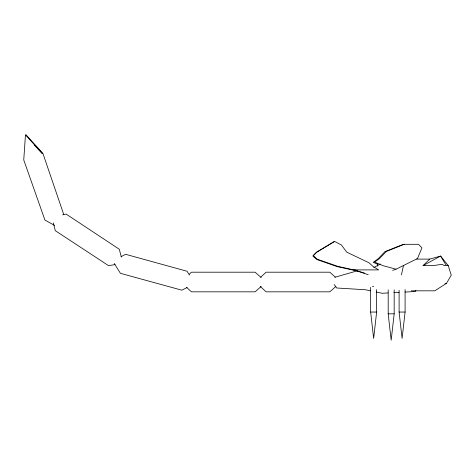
<?xml version="1.0" encoding="UTF-8"?>
<svg xmlns="http://www.w3.org/2000/svg" width="475" height="475" viewBox="0 0 475 475"><rect width="100%" height="100%" fill="white"/><g stroke="black" fill="none" stroke-linecap="round" stroke-linejoin="round"><path stroke-width="0.71" d="M377.441 266.024L377.506 263.839L377.821 265.911M376.639 289.554L376.639 312.051L373.647 338.432L370.654 312.051L370.654 287.375M394.173 289.881L394.173 313.832L391.18 340.213L388.188 313.832L388.188 289.881M405.092 289.554L405.092 312.051L402.093 338.432L399.101 312.051L399.101 290.278M401.446 274.853L403.441 265.632M62.872 214.949L63.442 213.59L42.892 153.372L25.982 134.787M415.886 290.237L415.346 291.507L404.991 292.054M411.326 290.825L434.762 290.825L446.476 283.361L451.25 275.215L448.246 265.632L440.58 256.055L429.744 259.101L416.682 259.101M423.047 265.632L440.58 256.055L446.381 265.632L444.517 265.632L441.952 264.349L432.844 265.632L423.047 265.632L429.744 259.101M189.305 274.164L191.437 272.199L255.14 272.199L261.191 277.596M260.793 277.103L266.113 272.199L329.816 272.199L335.32 277.103M261.191 286.431L255.14 291.828L191.437 291.828L186.651 287.411M335.867 286.431L329.816 291.828L266.113 291.828L260.264 286.431M334.014 241.71L316.285 252.379L312.823 255.93L316.754 259.487L337.167 266.6L353.299 270.156L356.214 270.156M373.801 267.615L380.208 263.987M121.107 256.642L125.62 254.309L187.002 271.249L189.4 274.966M396.091 269.194L417.519 258.531L421.907 247.861L418.463 244.304L404.237 244.304L386.353 251.417L379.549 258.531L374.65 262.087L382.88 265.638L396.091 269.194L392.635 270.382M187.073 287.559L181.788 290.172L120.43 273.321L114.261 263.447M357.497 270.78L334.822 277.287M34.604 144.928L34.295 145.006L42.287 153.526L25.472 134.829L23.75 159.95L44.905 220.014L54.536 225.405M63.294 214.593L66.168 214.112L119.261 249.215L121.339 257.052M115.021 264.64L108.466 265.602L55.254 230.648L53.348 222.87M387.986 292.95L382.072 293.265L376.307 292.042M393.906 292.642L399.077 292.368M404.178 244.548L402.806 244.548L384.928 251.655L378.124 258.768L373.225 262.325L377.655 264.243M445.016 283.361L446.476 283.361M372.453 286.651L373.647 286.651M370.654 312.051L376.639 312.051M399.101 312.051L405.092 312.051M388.188 313.832L394.173 313.832M370.536 290.825L365.489 289.756L336.71 287.998L334.133 284.495M364.349 273.036L353.845 269.895L337.713 266.338L317.3 259.231L313.363 255.675L316.831 252.118L334.56 241.448L341.448 245.005L346.691 252.118L368.968 262.782L372.917 266.338L378.622 269.895L353.845 269.895L368.208 274.716M446.874 265.151L448.246 265.632"/></g></svg>
